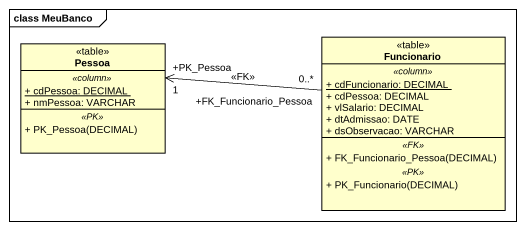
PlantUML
@startuml
mainframe class MeuBanco
hide circle
hide empty members
skinparam classAttributeIconSize 0
class Funcionario <<table>> {
  .. <<column>> ..
  {static} + cdFuncionario: DECIMAL
  + cdPessoa: DECIMAL
  + vlSalario: DECIMAL
  + dtAdmissao: DATE
  + dsObservacao: VARCHAR
  .. <<FK>> ..
  + FK_Funcionario_Pessoa(DECIMAL)
  .. <<PK>> ..
  + PK_Funcionario(DECIMAL)
}
class Pessoa <<table>> {
  .. <<column>> ..
  {static} + cdPessoa: DECIMAL
  + nmPessoa: VARCHAR
  .. <<PK>> ..
  + PK_Pessoa(DECIMAL)
}
Funcionario "+FK_Funcionario_Pessoa\n0..*" -left-> "+PK_Pessoa\n1" Pessoa : <<FK>>
@enduml
